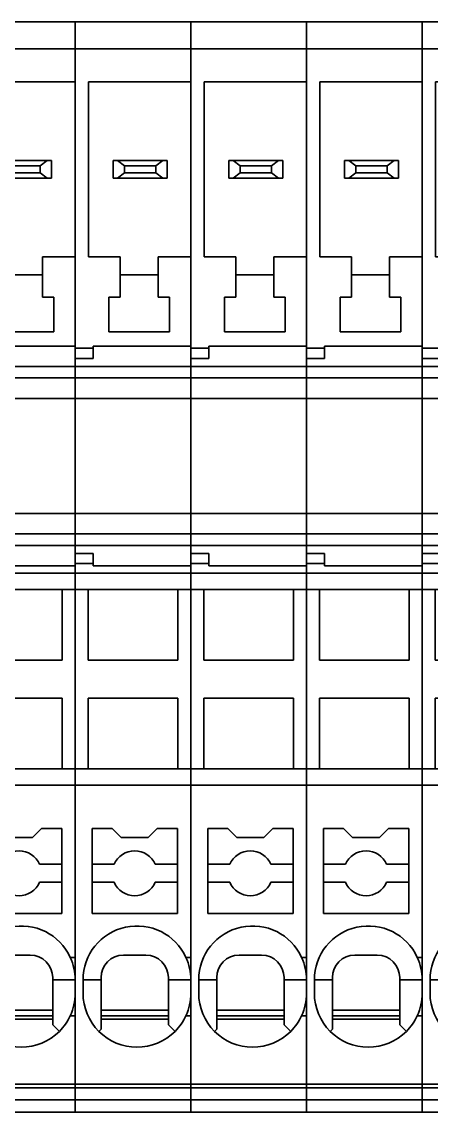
# Model space of a CAD drawing. Header units: millimetres. Extents: x 7 to 587, y 2 to 418.
# Drawn here: x 186.38 to 204.6, y 221 to 269.6 of the extents above; entities that cross this region are included whole.
import ezdxf

# ---------------------------------------------------------------- set-up
doc = ezdxf.new("R2010")
doc.units = ezdxf.units.MM
doc.layers.add('GR1_01', color=7, linetype='Continuous')

# ---------------------------------------------------------------- blocks, each defined once
blk = doc.blocks.new('BLKF064')
at = {"layer": 'GR1_01', "color": 3, "linetype": 'Continuous', "lineweight": 35}
for p, q in [((183.6, 268.4), (183.6, 269.6)), ((188.75, 269.6), (183.6, 269.6)), ((188.75, 269.6), (188.75, 268.4)), ((188.75, 268.4), (183.6, 268.4)), ((183.6, 255.049), (183.6, 268.4)), ((188.75, 268.4), (188.75, 266.925)), ((184.2, 266.925), (188.75, 266.925)), ((184.2, 259.125), (184.2, 266.925)), ((188.75, 259.125), (188.75, 266.925)), ((185.484, 263.425), (185.295, 263.425)), ((185.295, 263.425), (185.295, 262.625)), ((185.795, 263.175), (185.484, 263.425)), ((187.506, 263.425), (185.484, 263.425)), ((187.506, 263.425), (187.195, 263.175)), ((187.695, 263.425), (187.506, 263.425)), ((187.695, 262.625), (187.695, 263.425)), ((187.195, 263.175), (185.795, 263.175)), ((185.795, 263.175), (185.795, 262.875)), ((187.195, 262.875), (187.195, 263.175)), ((185.295, 262.625), (185.484, 262.625)), ((185.484, 262.625), (185.795, 262.875)), ((185.484, 262.625), (187.506, 262.625)), ((185.795, 262.875), (187.195, 262.875)), ((187.195, 262.875), (187.506, 262.625)), ((187.506, 262.625), (187.695, 262.625)), ((185.6, 259.125), (184.2, 259.125)), ((185.6, 258.325), (185.6, 259.125)), ((187.3, 259.125), (187.3, 258.325)), ((188.75, 259.125), (187.3, 259.125)), ((188.75, 259.125), (188.75, 255.15)), ((185.6, 257.325), (185.6, 258.325)), ((185.6, 258.325), (187.3, 258.325)), ((187.3, 258.325), (187.3, 257.325)), ((185.1, 257.325), (185.6, 257.325)), ((185.1, 255.775), (185.1, 257.325)), ((187.3, 257.325), (187.8, 257.325)), ((187.8, 257.325), (187.8, 255.775)), ((187.8, 255.775), (185.1, 255.775)), ((184.4, 255.049), (183.6, 255.049)), ((183.6, 254.593), (183.6, 255.049)), ((188.75, 255.15), (184.4, 255.15)), ((184.4, 255.049), (184.4, 255.15)), ((184.4, 255.049), (184.4, 254.593)), ((188.75, 255.15), (188.75, 254.24)), ((184.4, 254.593), (183.6, 254.593)), ((183.6, 254.24), (183.6, 254.593)), ((183.6, 253.728), (183.6, 254.24)), ((183.6, 254.24), (188.75, 254.24)), ((188.75, 253.728), (188.75, 254.24)), ((188.75, 253.728), (183.6, 253.728)), ((183.6, 253.728), (183.6, 252.816)), ((188.75, 253.728), (188.75, 252.816)), ((183.6, 252.816), (188.75, 252.816)), ((183.6, 247.684), (183.6, 252.816)), ((188.75, 252.816), (188.75, 247.684)), ((183.6, 247.684), (188.75, 247.684)), ((183.6, 247.684), (183.6, 246.772)), ((188.75, 246.772), (188.75, 247.684)), ((188.75, 246.772), (183.6, 246.772)), ((183.6, 246.772), (183.6, 246.26)), ((188.75, 246.772), (188.75, 246.26)), ((183.6, 246.26), (188.75, 246.26)), ((183.6, 245.907), (183.6, 246.26)), ((188.75, 245.35), (188.75, 246.26)), ((184.4, 245.907), (183.6, 245.907)), ((183.6, 245.451), (183.6, 245.907)), ((184.4, 245.451), (183.6, 245.451)), ((183.6, 245.018), (183.6, 245.451)), ((184.4, 245.907), (184.4, 245.451)), ((184.4, 245.451), (184.4, 245.35)), ((183.6, 245.018), (188.75, 245.018)), ((183.6, 245.018), (183.6, 244.3)), ((188.75, 245.35), (184.4, 245.35)), ((188.75, 245.018), (188.75, 245.35)), ((188.75, 244.3), (188.75, 245.018)), ((183.6, 244.3), (183.6, 236.3)), ((183.6, 244.3), (184.175, 244.3)), ((184.175, 241.15), (184.175, 244.3)), ((184.175, 244.3), (188.175, 244.3)), ((188.175, 244.3), (188.175, 241.15)), ((188.175, 244.3), (188.75, 244.3)), ((188.75, 236.3), (188.75, 244.3)), ((188.175, 241.15), (184.175, 241.15)), ((184.175, 239.45), (188.175, 239.45)), ((184.175, 236.3), (184.175, 239.45)), ((188.175, 239.45), (188.175, 236.3)), ((183.6, 236.3), (183.6, 235.582)), ((184.175, 236.3), (183.6, 236.3)), ((188.175, 236.3), (184.175, 236.3)), ((188.75, 236.3), (188.175, 236.3)), ((188.75, 235.582), (188.75, 236.3)), ((188.75, 235.582), (183.6, 235.582)), ((183.6, 235.582), (183.6, 222.256)), ((188.75, 235.582), (188.75, 227.9)), ((184.35, 233.65), (185.25, 233.65)), ((184.35, 232.05), (184.35, 233.65)), ((185.25, 233.65), (185.65, 233.25)), ((186.85, 233.25), (187.25, 233.65)), ((187.25, 233.65), (188.15, 233.65)), ((188.15, 233.65), (188.15, 232.05)), ((185.65, 233.25), (186.85, 233.25)), ((184.35, 231.25), (184.35, 232.05)), ((184.35, 232.05), (185.333, 232.05)), ((187.167, 232.05), (188.15, 232.05)), ((188.15, 232.05), (188.15, 231.25)), ((184.35, 229.85), (184.35, 231.25)), ((185.333, 231.25), (184.35, 231.25)), ((188.15, 231.25), (187.167, 231.25)), ((188.15, 231.25), (188.15, 229.85)), ((188.15, 229.85), (184.35, 229.85)), ((188.75, 227.9), (188.532, 227.9)), ((188.75, 227.9), (188.75, 226.9)), ((184.75, 227), (184.75, 226.9)), ((187.75, 227), (187.75, 226.9)), ((183.95, 226.9), (183.95, 226.3)), ((184.75, 226.9), (183.95, 226.9)), ((184.75, 225.55), (184.75, 226.9)), ((187.75, 226.9), (188.75, 226.9)), ((187.75, 225.55), (187.75, 226.9)), ((188.75, 226.9), (188.75, 226.3)), ((188.75, 225.3), (188.75, 226.3)), ((184.75, 225.3), (184.75, 225.55)), ((184.75, 225.55), (187.75, 225.55)), ((187.75, 225.3), (187.75, 225.55)), ((184.75, 225.15), (184.75, 225.3)), ((184.75, 225.3), (187.75, 225.3)), ((184.75, 225.15), (187.75, 225.15)), ((184.75, 224.7), (184.75, 225.15)), ((187.75, 225.15), (187.75, 225.3)), ((187.75, 224.9), (187.75, 225.15)), ((188.532, 225.3), (188.75, 225.3)), ((188.75, 222.256), (188.75, 225.3)), ((184.653, 224.603), (184.75, 224.7)), ((187.75, 224.9), (188.047, 224.603)), ((188.75, 222.256), (183.6, 222.256)), ((183.6, 222.256), (183.6, 222.087)), ((188.75, 222.256), (188.75, 222.087)), ((188.75, 222.087), (183.6, 222.087)), ((183.6, 222.087), (183.6, 221.548)), ((188.75, 222.087), (188.75, 221.548)), ((188.75, 221.548), (183.6, 221.548)), ((183.6, 221.548), (183.6, 221)), ((188.75, 221), (188.75, 221.548)), ((188.75, 221), (183.6, 221))]:
    blk.add_line(p, q, dxfattribs=at)
for centre, radius, start, end in [((186.25, 231.65), 1, 23.5782, 156.4218), ((186.25, 231.65), 1, 203.5782, 336.4218), ((186.35, 226.9), 2.4, 24.6243, 180), ((185.75, 227), 1, 90, 180), ((186.75, 227), 1, 0, 90), ((186.35, 226.9), 2.4, 0, 24.6243), ((186.35, 226.3), 2.4, 180, 225), ((186.35, 226.3), 2.4, 335.3757, 0), ((186.35, 226.3), 2.4, 315, 335.3757), ((186.35, 226.3), 2.4, 225, 315)]:
    blk.add_arc(centre, radius, start, end, dxfattribs=at)
blk.add_open_spline([(185.75, 228), (185.789, 228), (185.864, 228), (185.979, 228), (186.099, 228), (186.229, 228), (186.363, 228), (186.497, 228), (186.626, 228), (186.709, 228), (186.75, 228)], degree=3, knots=[0, 0, 0, 0, 0.118021, 0.223255, 0.346586, 0.477449, 0.613456, 0.74891, 0.878338, 1, 1, 1, 1], dxfattribs=at)
blk = doc.blocks.new('BLKF065')
at = {"layer": 'GR1_01', "color": 3, "linetype": 'Continuous', "lineweight": 35}
for p, q in [((188.75, 268.4), (188.75, 269.6)), ((193.9, 269.6), (188.75, 269.6)), ((193.9, 269.6), (193.9, 268.4)), ((193.9, 268.4), (188.75, 268.4)), ((188.75, 255.049), (188.75, 268.4)), ((193.9, 268.4), (193.9, 266.925)), ((189.35, 266.925), (193.9, 266.925)), ((189.35, 259.125), (189.35, 266.925)), ((193.9, 259.125), (193.9, 266.925)), ((190.634, 263.425), (190.445, 263.425)), ((190.445, 263.425), (190.445, 262.625)), ((190.945, 263.175), (190.634, 263.425)), ((192.656, 263.425), (190.634, 263.425)), ((192.656, 263.425), (192.345, 263.175)), ((192.845, 263.425), (192.656, 263.425)), ((192.845, 262.625), (192.845, 263.425)), ((192.345, 263.175), (190.945, 263.175)), ((190.945, 263.175), (190.945, 262.875)), ((192.345, 262.875), (192.345, 263.175)), ((190.445, 262.625), (190.634, 262.625)), ((190.634, 262.625), (190.945, 262.875)), ((190.634, 262.625), (192.656, 262.625)), ((190.945, 262.875), (192.345, 262.875)), ((192.345, 262.875), (192.656, 262.625)), ((192.656, 262.625), (192.845, 262.625)), ((190.75, 259.125), (189.35, 259.125)), ((190.75, 258.325), (190.75, 259.125)), ((192.45, 259.125), (192.45, 258.325)), ((193.9, 259.125), (192.45, 259.125)), ((193.9, 259.125), (193.9, 255.15)), ((190.75, 257.325), (190.75, 258.325)), ((190.75, 258.325), (192.45, 258.325)), ((192.45, 258.325), (192.45, 257.325)), ((190.25, 257.325), (190.75, 257.325)), ((190.25, 255.775), (190.25, 257.325)), ((192.45, 257.325), (192.95, 257.325)), ((192.95, 257.325), (192.95, 255.775)), ((192.95, 255.775), (190.25, 255.775)), ((189.55, 255.049), (188.75, 255.049)), ((188.75, 254.593), (188.75, 255.049)), ((193.9, 255.15), (189.55, 255.15)), ((189.55, 255.049), (189.55, 255.15)), ((189.55, 255.049), (189.55, 254.593)), ((193.9, 255.15), (193.9, 254.24)), ((189.55, 254.593), (188.75, 254.593)), ((188.75, 254.24), (188.75, 254.593)), ((188.75, 253.728), (188.75, 254.24)), ((188.75, 254.24), (193.9, 254.24)), ((193.9, 253.728), (193.9, 254.24)), ((193.9, 253.728), (188.75, 253.728)), ((188.75, 253.728), (188.75, 252.816)), ((193.9, 253.728), (193.9, 252.816)), ((188.75, 252.816), (193.9, 252.816)), ((188.75, 247.684), (188.75, 252.816)), ((193.9, 252.816), (193.9, 247.684)), ((188.75, 247.684), (193.9, 247.684)), ((188.75, 247.684), (188.75, 246.772)), ((193.9, 246.772), (193.9, 247.684)), ((193.9, 246.772), (188.75, 246.772)), ((188.75, 246.772), (188.75, 246.26)), ((193.9, 246.772), (193.9, 246.26)), ((188.75, 246.26), (193.9, 246.26)), ((188.75, 245.907), (188.75, 246.26)), ((193.9, 245.35), (193.9, 246.26)), ((189.55, 245.907), (188.75, 245.907)), ((188.75, 245.451), (188.75, 245.907)), ((189.55, 245.451), (188.75, 245.451)), ((188.75, 245.018), (188.75, 245.451)), ((189.55, 245.907), (189.55, 245.451)), ((189.55, 245.451), (189.55, 245.35)), ((188.75, 245.018), (193.9, 245.018)), ((188.75, 245.018), (188.75, 244.3)), ((193.9, 245.35), (189.55, 245.35)), ((193.9, 245.018), (193.9, 245.35)), ((193.9, 244.3), (193.9, 245.018)), ((188.75, 244.3), (188.75, 236.3)), ((188.75, 244.3), (189.325, 244.3)), ((189.325, 241.15), (189.325, 244.3)), ((189.325, 244.3), (193.325, 244.3)), ((193.325, 244.3), (193.325, 241.15)), ((193.325, 244.3), (193.9, 244.3)), ((193.9, 236.3), (193.9, 244.3)), ((193.325, 241.15), (189.325, 241.15)), ((189.325, 239.45), (193.325, 239.45)), ((189.325, 236.3), (189.325, 239.45)), ((193.325, 239.45), (193.325, 236.3)), ((188.75, 236.3), (188.75, 235.582)), ((189.325, 236.3), (188.75, 236.3)), ((193.325, 236.3), (189.325, 236.3)), ((193.9, 236.3), (193.325, 236.3)), ((193.9, 235.582), (193.9, 236.3)), ((193.9, 235.582), (188.75, 235.582)), ((188.75, 235.582), (188.75, 222.256)), ((193.9, 235.582), (193.9, 227.9)), ((189.5, 233.65), (190.4, 233.65)), ((189.5, 232.05), (189.5, 233.65)), ((190.4, 233.65), (190.8, 233.25)), ((192, 233.25), (192.4, 233.65)), ((192.4, 233.65), (193.3, 233.65)), ((193.3, 233.65), (193.3, 232.05)), ((190.8, 233.25), (192, 233.25)), ((189.5, 231.25), (189.5, 232.05)), ((189.5, 232.05), (190.483, 232.05)), ((192.317, 232.05), (193.3, 232.05)), ((193.3, 232.05), (193.3, 231.25)), ((189.5, 229.85), (189.5, 231.25)), ((190.483, 231.25), (189.5, 231.25)), ((193.3, 231.25), (192.317, 231.25)), ((193.3, 231.25), (193.3, 229.85)), ((193.3, 229.85), (189.5, 229.85)), ((193.9, 227.9), (193.682, 227.9)), ((193.9, 227.9), (193.9, 226.9)), ((189.9, 227), (189.9, 226.9)), ((192.9, 227), (192.9, 226.9)), ((189.1, 226.9), (189.1, 226.3)), ((189.9, 226.9), (189.1, 226.9)), ((189.9, 225.55), (189.9, 226.9)), ((192.9, 226.9), (193.9, 226.9)), ((192.9, 225.55), (192.9, 226.9)), ((193.9, 226.9), (193.9, 226.3)), ((193.9, 225.3), (193.9, 226.3)), ((189.9, 225.3), (189.9, 225.55)), ((189.9, 225.55), (192.9, 225.55)), ((192.9, 225.3), (192.9, 225.55)), ((189.9, 225.15), (189.9, 225.3)), ((189.9, 225.3), (192.9, 225.3)), ((189.9, 225.15), (192.9, 225.15)), ((189.9, 224.7), (189.9, 225.15)), ((192.9, 225.15), (192.9, 225.3)), ((192.9, 224.9), (192.9, 225.15)), ((193.682, 225.3), (193.9, 225.3)), ((193.9, 222.256), (193.9, 225.3)), ((189.803, 224.603), (189.9, 224.7)), ((192.9, 224.9), (193.197, 224.603)), ((193.9, 222.256), (188.75, 222.256)), ((188.75, 222.256), (188.75, 222.087)), ((193.9, 222.256), (193.9, 222.087)), ((193.9, 222.087), (188.75, 222.087)), ((188.75, 222.087), (188.75, 221.548)), ((193.9, 222.087), (193.9, 221.548)), ((193.9, 221.548), (188.75, 221.548)), ((188.75, 221.548), (188.75, 221)), ((193.9, 221), (193.9, 221.548)), ((193.9, 221), (188.75, 221))]:
    blk.add_line(p, q, dxfattribs=at)
for centre, radius, start, end in [((191.4, 231.65), 1, 23.5782, 156.4218), ((191.4, 231.65), 1, 203.5782, 336.4218), ((191.5, 226.9), 2.4, 24.6243, 180), ((190.9, 227), 1, 90, 180), ((191.9, 227), 1, 0, 90), ((191.5, 226.9), 2.4, 0, 24.6243), ((191.5, 226.3), 2.4, 180, 225), ((191.5, 226.3), 2.4, 335.3757, 0), ((191.5, 226.3), 2.4, 315, 335.3757), ((191.5, 226.3), 2.4, 225, 315)]:
    blk.add_arc(centre, radius, start, end, dxfattribs=at)
blk.add_open_spline([(190.9, 228), (190.939, 228), (191.014, 228), (191.129, 228), (191.249, 228), (191.379, 228), (191.513, 228), (191.647, 228), (191.776, 228), (191.859, 228), (191.9, 228)], degree=3, knots=[0, 0, 0, 0, 0.118021, 0.223255, 0.346586, 0.477449, 0.613456, 0.74891, 0.878338, 1, 1, 1, 1], dxfattribs=at)
blk = doc.blocks.new('BLKF066')
at = {"layer": 'GR1_01', "color": 3, "linetype": 'Continuous', "lineweight": 35}
for p, q in [((193.9, 268.4), (193.9, 269.6)), ((199.05, 269.6), (193.9, 269.6)), ((199.05, 269.6), (199.05, 268.4)), ((199.05, 268.4), (193.9, 268.4)), ((193.9, 255.049), (193.9, 268.4)), ((199.05, 268.4), (199.05, 266.925)), ((194.5, 266.925), (199.05, 266.925)), ((194.5, 259.125), (194.5, 266.925)), ((199.05, 259.125), (199.05, 266.925)), ((195.784, 263.425), (195.595, 263.425)), ((195.595, 263.425), (195.595, 262.625)), ((196.095, 263.175), (195.784, 263.425)), ((197.806, 263.425), (195.784, 263.425)), ((197.806, 263.425), (197.495, 263.175)), ((197.995, 263.425), (197.806, 263.425)), ((197.995, 262.625), (197.995, 263.425)), ((197.495, 263.175), (196.095, 263.175)), ((196.095, 263.175), (196.095, 262.875)), ((197.495, 262.875), (197.495, 263.175)), ((195.595, 262.625), (195.784, 262.625)), ((195.784, 262.625), (196.095, 262.875)), ((195.784, 262.625), (197.806, 262.625)), ((196.095, 262.875), (197.495, 262.875)), ((197.495, 262.875), (197.806, 262.625)), ((197.806, 262.625), (197.995, 262.625)), ((195.9, 259.125), (194.5, 259.125)), ((195.9, 258.325), (195.9, 259.125)), ((197.6, 259.125), (197.6, 258.325)), ((199.05, 259.125), (197.6, 259.125)), ((199.05, 259.125), (199.05, 255.15)), ((195.9, 257.325), (195.9, 258.325)), ((195.9, 258.325), (197.6, 258.325)), ((197.6, 258.325), (197.6, 257.325)), ((195.4, 257.325), (195.9, 257.325)), ((195.4, 255.775), (195.4, 257.325)), ((197.6, 257.325), (198.1, 257.325)), ((198.1, 257.325), (198.1, 255.775)), ((198.1, 255.775), (195.4, 255.775)), ((194.7, 255.049), (193.9, 255.049)), ((193.9, 254.593), (193.9, 255.049)), ((199.05, 255.15), (194.7, 255.15)), ((194.7, 255.049), (194.7, 255.15)), ((194.7, 255.049), (194.7, 254.593)), ((199.05, 255.15), (199.05, 254.24)), ((194.7, 254.593), (193.9, 254.593)), ((193.9, 254.24), (193.9, 254.593)), ((193.9, 253.728), (193.9, 254.24)), ((193.9, 254.24), (199.05, 254.24)), ((199.05, 253.728), (199.05, 254.24)), ((199.05, 253.728), (193.9, 253.728)), ((193.9, 253.728), (193.9, 252.816)), ((199.05, 253.728), (199.05, 252.816)), ((193.9, 252.816), (199.05, 252.816)), ((193.9, 247.684), (193.9, 252.816)), ((199.05, 252.816), (199.05, 247.684)), ((193.9, 247.684), (199.05, 247.684)), ((193.9, 247.684), (193.9, 246.772)), ((199.05, 246.772), (199.05, 247.684)), ((199.05, 246.772), (193.9, 246.772)), ((193.9, 246.772), (193.9, 246.26)), ((199.05, 246.772), (199.05, 246.26)), ((193.9, 246.26), (199.05, 246.26)), ((193.9, 245.907), (193.9, 246.26)), ((199.05, 245.35), (199.05, 246.26)), ((194.7, 245.907), (193.9, 245.907)), ((193.9, 245.451), (193.9, 245.907)), ((194.7, 245.451), (193.9, 245.451)), ((193.9, 245.018), (193.9, 245.451)), ((194.7, 245.907), (194.7, 245.451)), ((194.7, 245.451), (194.7, 245.35)), ((193.9, 245.018), (199.05, 245.018)), ((193.9, 245.018), (193.9, 244.3)), ((199.05, 245.35), (194.7, 245.35)), ((199.05, 245.018), (199.05, 245.35)), ((199.05, 244.3), (199.05, 245.018)), ((193.9, 244.3), (193.9, 236.3)), ((193.9, 244.3), (194.475, 244.3)), ((194.475, 241.15), (194.475, 244.3)), ((194.475, 244.3), (198.475, 244.3)), ((198.475, 244.3), (198.475, 241.15)), ((198.475, 244.3), (199.05, 244.3)), ((199.05, 236.3), (199.05, 244.3)), ((198.475, 241.15), (194.475, 241.15)), ((194.475, 239.45), (198.475, 239.45)), ((194.475, 236.3), (194.475, 239.45)), ((198.475, 239.45), (198.475, 236.3)), ((193.9, 236.3), (193.9, 235.582)), ((194.475, 236.3), (193.9, 236.3)), ((198.475, 236.3), (194.475, 236.3)), ((199.05, 236.3), (198.475, 236.3)), ((199.05, 235.582), (199.05, 236.3)), ((199.05, 235.582), (193.9, 235.582)), ((193.9, 235.582), (193.9, 222.256)), ((199.05, 235.582), (199.05, 227.9)), ((194.65, 233.65), (195.55, 233.65)), ((194.65, 232.05), (194.65, 233.65)), ((195.55, 233.65), (195.95, 233.25)), ((197.15, 233.25), (197.55, 233.65)), ((197.55, 233.65), (198.45, 233.65)), ((198.45, 233.65), (198.45, 232.05)), ((195.95, 233.25), (197.15, 233.25)), ((194.65, 231.25), (194.65, 232.05)), ((194.65, 232.05), (195.633, 232.05)), ((197.467, 232.05), (198.45, 232.05)), ((198.45, 232.05), (198.45, 231.25)), ((194.65, 229.85), (194.65, 231.25)), ((195.633, 231.25), (194.65, 231.25)), ((198.45, 231.25), (197.467, 231.25)), ((198.45, 231.25), (198.45, 229.85)), ((198.45, 229.85), (194.65, 229.85)), ((199.05, 227.9), (198.832, 227.9)), ((199.05, 227.9), (199.05, 226.9)), ((195.05, 227), (195.05, 226.9)), ((198.05, 227), (198.05, 226.9)), ((194.25, 226.9), (194.25, 226.3)), ((195.05, 226.9), (194.25, 226.9)), ((195.05, 225.55), (195.05, 226.9)), ((198.05, 226.9), (199.05, 226.9)), ((198.05, 225.55), (198.05, 226.9)), ((199.05, 226.9), (199.05, 226.3)), ((199.05, 225.3), (199.05, 226.3)), ((195.05, 225.3), (195.05, 225.55)), ((195.05, 225.55), (198.05, 225.55)), ((198.05, 225.3), (198.05, 225.55)), ((195.05, 225.15), (195.05, 225.3)), ((195.05, 225.3), (198.05, 225.3)), ((195.05, 225.15), (198.05, 225.15)), ((195.05, 224.7), (195.05, 225.15)), ((198.05, 225.15), (198.05, 225.3)), ((198.05, 224.9), (198.05, 225.15)), ((198.832, 225.3), (199.05, 225.3)), ((199.05, 222.256), (199.05, 225.3)), ((194.953, 224.603), (195.05, 224.7)), ((198.05, 224.9), (198.347, 224.603)), ((199.05, 222.256), (193.9, 222.256)), ((193.9, 222.256), (193.9, 222.087)), ((199.05, 222.256), (199.05, 222.087)), ((199.05, 222.087), (193.9, 222.087)), ((193.9, 222.087), (193.9, 221.548)), ((199.05, 222.087), (199.05, 221.548)), ((199.05, 221.548), (193.9, 221.548)), ((193.9, 221.548), (193.9, 221)), ((199.05, 221), (199.05, 221.548)), ((199.05, 221), (193.9, 221))]:
    blk.add_line(p, q, dxfattribs=at)
for centre, radius, start, end in [((196.55, 231.65), 1, 23.5782, 156.4218), ((196.55, 231.65), 1, 203.5782, 336.4218), ((196.65, 226.9), 2.4, 24.6243, 180), ((196.05, 227), 1, 90, 180), ((197.05, 227), 1, 0, 90), ((196.65, 226.9), 2.4, 0, 24.6243), ((196.65, 226.3), 2.4, 180, 225), ((196.65, 226.3), 2.4, 335.3757, 0), ((196.65, 226.3), 2.4, 315, 335.3757), ((196.65, 226.3), 2.4, 225, 315)]:
    blk.add_arc(centre, radius, start, end, dxfattribs=at)
blk.add_open_spline([(196.05, 228), (196.089, 228), (196.164, 228), (196.279, 228), (196.399, 228), (196.529, 228), (196.663, 228), (196.797, 228), (196.926, 228), (197.009, 228), (197.05, 228)], degree=3, knots=[0, 0, 0, 0, 0.118021, 0.223255, 0.346586, 0.477449, 0.613456, 0.74891, 0.878338, 1, 1, 1, 1], dxfattribs=at)
blk = doc.blocks.new('BLKF067')
at = {"layer": 'GR1_01', "color": 3, "linetype": 'Continuous', "lineweight": 35}
for p, q in [((199.05, 268.4), (199.05, 269.6)), ((204.2, 269.6), (199.05, 269.6)), ((204.2, 269.6), (204.2, 268.4)), ((204.2, 268.4), (199.05, 268.4)), ((199.05, 255.049), (199.05, 268.4)), ((204.2, 268.4), (204.2, 266.925)), ((199.65, 266.925), (204.2, 266.925)), ((199.65, 259.125), (199.65, 266.925)), ((204.2, 259.125), (204.2, 266.925)), ((200.934, 263.425), (200.745, 263.425)), ((200.745, 263.425), (200.745, 262.625)), ((201.245, 263.175), (200.934, 263.425)), ((202.956, 263.425), (200.934, 263.425)), ((202.956, 263.425), (202.645, 263.175)), ((203.145, 263.425), (202.956, 263.425)), ((203.145, 262.625), (203.145, 263.425)), ((202.645, 263.175), (201.245, 263.175)), ((201.245, 263.175), (201.245, 262.875)), ((202.645, 262.875), (202.645, 263.175)), ((200.745, 262.625), (200.934, 262.625)), ((200.934, 262.625), (201.245, 262.875)), ((200.934, 262.625), (202.956, 262.625)), ((201.245, 262.875), (202.645, 262.875)), ((202.645, 262.875), (202.956, 262.625)), ((202.956, 262.625), (203.145, 262.625)), ((201.05, 259.125), (199.65, 259.125)), ((201.05, 258.325), (201.05, 259.125)), ((202.75, 259.125), (202.75, 258.325)), ((204.2, 259.125), (202.75, 259.125)), ((204.2, 259.125), (204.2, 255.15)), ((201.05, 257.325), (201.05, 258.325)), ((201.05, 258.325), (202.75, 258.325)), ((202.75, 258.325), (202.75, 257.325)), ((200.55, 257.325), (201.05, 257.325)), ((200.55, 255.775), (200.55, 257.325)), ((202.75, 257.325), (203.25, 257.325)), ((203.25, 257.325), (203.25, 255.775)), ((203.25, 255.775), (200.55, 255.775)), ((199.85, 255.049), (199.05, 255.049)), ((199.05, 254.593), (199.05, 255.049)), ((204.2, 255.15), (199.85, 255.15)), ((199.85, 255.049), (199.85, 255.15)), ((199.85, 255.049), (199.85, 254.593)), ((204.2, 255.15), (204.2, 254.24)), ((199.85, 254.593), (199.05, 254.593)), ((199.05, 254.24), (199.05, 254.593)), ((199.05, 253.728), (199.05, 254.24)), ((199.05, 254.24), (204.2, 254.24)), ((204.2, 253.728), (204.2, 254.24)), ((204.2, 253.728), (199.05, 253.728)), ((199.05, 253.728), (199.05, 252.816)), ((204.2, 253.728), (204.2, 252.816)), ((199.05, 252.816), (204.2, 252.816)), ((199.05, 247.684), (199.05, 252.816)), ((204.2, 252.816), (204.2, 247.684)), ((199.05, 247.684), (204.2, 247.684)), ((199.05, 247.684), (199.05, 246.772)), ((204.2, 246.772), (204.2, 247.684)), ((204.2, 246.772), (199.05, 246.772)), ((199.05, 246.772), (199.05, 246.26)), ((204.2, 246.772), (204.2, 246.26)), ((199.05, 246.26), (204.2, 246.26)), ((199.05, 245.907), (199.05, 246.26)), ((204.2, 245.35), (204.2, 246.26)), ((199.85, 245.907), (199.05, 245.907)), ((199.05, 245.451), (199.05, 245.907)), ((199.85, 245.451), (199.05, 245.451)), ((199.05, 245.018), (199.05, 245.451)), ((199.85, 245.907), (199.85, 245.451)), ((199.85, 245.451), (199.85, 245.35)), ((199.05, 245.018), (204.2, 245.018)), ((199.05, 245.018), (199.05, 244.3)), ((204.2, 245.35), (199.85, 245.35)), ((204.2, 245.018), (204.2, 245.35)), ((204.2, 244.3), (204.2, 245.018)), ((199.05, 244.3), (199.05, 236.3)), ((199.05, 244.3), (199.625, 244.3)), ((199.625, 241.15), (199.625, 244.3)), ((199.625, 244.3), (203.625, 244.3)), ((203.625, 244.3), (203.625, 241.15)), ((203.625, 244.3), (204.2, 244.3)), ((204.2, 236.3), (204.2, 244.3)), ((203.625, 241.15), (199.625, 241.15)), ((199.625, 239.45), (203.625, 239.45)), ((199.625, 236.3), (199.625, 239.45)), ((203.625, 239.45), (203.625, 236.3)), ((199.05, 236.3), (199.05, 235.582)), ((199.625, 236.3), (199.05, 236.3)), ((203.625, 236.3), (199.625, 236.3)), ((204.2, 236.3), (203.625, 236.3)), ((204.2, 235.582), (204.2, 236.3)), ((204.2, 235.582), (199.05, 235.582)), ((199.05, 235.582), (199.05, 222.256)), ((204.2, 235.582), (204.2, 227.9)), ((199.8, 233.65), (200.7, 233.65)), ((199.8, 232.05), (199.8, 233.65)), ((200.7, 233.65), (201.1, 233.25)), ((202.3, 233.25), (202.7, 233.65)), ((202.7, 233.65), (203.6, 233.65)), ((203.6, 233.65), (203.6, 232.05)), ((201.1, 233.25), (202.3, 233.25)), ((199.8, 231.25), (199.8, 232.05)), ((199.8, 232.05), (200.783, 232.05)), ((202.617, 232.05), (203.6, 232.05)), ((203.6, 232.05), (203.6, 231.25)), ((199.8, 229.85), (199.8, 231.25)), ((200.783, 231.25), (199.8, 231.25)), ((203.6, 231.25), (202.617, 231.25)), ((203.6, 231.25), (203.6, 229.85)), ((203.6, 229.85), (199.8, 229.85)), ((204.2, 227.9), (203.982, 227.9)), ((204.2, 227.9), (204.2, 226.9)), ((200.2, 227), (200.2, 226.9)), ((203.2, 227), (203.2, 226.9)), ((199.4, 226.9), (199.4, 226.3)), ((200.2, 226.9), (199.4, 226.9)), ((200.2, 225.55), (200.2, 226.9)), ((203.2, 226.9), (204.2, 226.9)), ((203.2, 225.55), (203.2, 226.9)), ((204.2, 226.9), (204.2, 226.3)), ((204.2, 225.3), (204.2, 226.3)), ((200.2, 225.3), (200.2, 225.55)), ((200.2, 225.55), (203.2, 225.55)), ((203.2, 225.3), (203.2, 225.55)), ((200.2, 225.15), (200.2, 225.3)), ((200.2, 225.3), (203.2, 225.3)), ((200.2, 225.15), (203.2, 225.15)), ((200.2, 224.7), (200.2, 225.15)), ((203.2, 225.15), (203.2, 225.3)), ((203.2, 224.9), (203.2, 225.15)), ((203.982, 225.3), (204.2, 225.3)), ((204.2, 222.256), (204.2, 225.3)), ((200.103, 224.603), (200.2, 224.7)), ((203.2, 224.9), (203.497, 224.603)), ((204.2, 222.256), (199.05, 222.256)), ((199.05, 222.256), (199.05, 222.087)), ((204.2, 222.256), (204.2, 222.087)), ((204.2, 222.087), (199.05, 222.087)), ((199.05, 222.087), (199.05, 221.548)), ((204.2, 222.087), (204.2, 221.548)), ((204.2, 221.548), (199.05, 221.548)), ((199.05, 221.548), (199.05, 221)), ((204.2, 221), (204.2, 221.548)), ((204.2, 221), (199.05, 221))]:
    blk.add_line(p, q, dxfattribs=at)
for centre, radius, start, end in [((201.7, 231.65), 1, 23.5782, 156.4218), ((201.7, 231.65), 1, 203.5782, 336.4218), ((201.8, 226.9), 2.4, 24.6243, 180), ((201.2, 227), 1, 90, 180), ((202.2, 227), 1, 0, 90), ((201.8, 226.9), 2.4, 0, 24.6243), ((201.8, 226.3), 2.4, 180, 225), ((201.8, 226.3), 2.4, 335.3757, 0), ((201.8, 226.3), 2.4, 315, 335.3757), ((201.8, 226.3), 2.4, 225, 315)]:
    blk.add_arc(centre, radius, start, end, dxfattribs=at)
blk.add_open_spline([(201.2, 228), (201.239, 228), (201.314, 228), (201.429, 228), (201.549, 228), (201.679, 228), (201.813, 228), (201.947, 228), (202.076, 228), (202.159, 228), (202.2, 228)], degree=3, knots=[0, 0, 0, 0, 0.118021, 0.223255, 0.346586, 0.477449, 0.613456, 0.74891, 0.878338, 1, 1, 1, 1], dxfattribs=at)
blk = doc.blocks.new('BLKF068')
at = {"layer": 'GR1_01', "color": 3, "linetype": 'Continuous', "lineweight": 35}
for p, q in [((204.2, 268.4), (204.2, 269.6)), ((209.35, 269.6), (204.2, 269.6)), ((209.35, 269.6), (209.35, 268.4)), ((209.35, 268.4), (204.2, 268.4)), ((204.2, 255.049), (204.2, 268.4)), ((209.35, 268.4), (209.35, 266.925)), ((204.8, 266.925), (209.35, 266.925)), ((204.8, 259.125), (204.8, 266.925)), ((209.35, 259.125), (209.35, 266.925)), ((206.084, 263.425), (205.895, 263.425)), ((205.895, 263.425), (205.895, 262.625)), ((206.395, 263.175), (206.084, 263.425)), ((208.106, 263.425), (206.084, 263.425)), ((208.106, 263.425), (207.795, 263.175)), ((208.295, 263.425), (208.106, 263.425)), ((208.295, 262.625), (208.295, 263.425)), ((207.795, 263.175), (206.395, 263.175)), ((206.395, 263.175), (206.395, 262.875)), ((207.795, 262.875), (207.795, 263.175)), ((205.895, 262.625), (206.084, 262.625)), ((206.084, 262.625), (206.395, 262.875)), ((206.084, 262.625), (208.106, 262.625)), ((206.395, 262.875), (207.795, 262.875)), ((207.795, 262.875), (208.106, 262.625)), ((208.106, 262.625), (208.295, 262.625)), ((206.2, 259.125), (204.8, 259.125)), ((206.2, 258.325), (206.2, 259.125)), ((207.9, 259.125), (207.9, 258.325)), ((209.35, 259.125), (207.9, 259.125)), ((209.35, 259.125), (209.35, 255.15)), ((206.2, 257.325), (206.2, 258.325)), ((206.2, 258.325), (207.9, 258.325)), ((207.9, 258.325), (207.9, 257.325)), ((205.7, 257.325), (206.2, 257.325)), ((205.7, 255.775), (205.7, 257.325)), ((207.9, 257.325), (208.4, 257.325)), ((208.4, 257.325), (208.4, 255.775)), ((208.4, 255.775), (205.7, 255.775)), ((205, 255.049), (204.2, 255.049)), ((204.2, 254.593), (204.2, 255.049)), ((209.35, 255.15), (205, 255.15)), ((205, 255.049), (205, 255.15)), ((205, 255.049), (205, 254.593)), ((209.35, 255.15), (209.35, 254.24)), ((205, 254.593), (204.2, 254.593)), ((204.2, 254.24), (204.2, 254.593)), ((204.2, 253.728), (204.2, 254.24)), ((204.2, 254.24), (209.35, 254.24)), ((209.35, 253.728), (209.35, 254.24)), ((209.35, 253.728), (204.2, 253.728)), ((204.2, 253.728), (204.2, 252.816)), ((209.35, 253.728), (209.35, 252.816)), ((204.2, 252.816), (209.35, 252.816)), ((204.2, 247.684), (204.2, 252.816)), ((209.35, 252.816), (209.35, 247.684)), ((204.2, 247.684), (209.35, 247.684)), ((204.2, 247.684), (204.2, 246.772)), ((209.35, 246.772), (209.35, 247.684)), ((209.35, 246.772), (204.2, 246.772)), ((204.2, 246.772), (204.2, 246.26)), ((209.35, 246.772), (209.35, 246.26)), ((204.2, 246.26), (209.35, 246.26)), ((204.2, 245.907), (204.2, 246.26)), ((209.35, 245.35), (209.35, 246.26)), ((205, 245.907), (204.2, 245.907)), ((204.2, 245.451), (204.2, 245.907)), ((205, 245.451), (204.2, 245.451)), ((204.2, 245.018), (204.2, 245.451)), ((205, 245.907), (205, 245.451)), ((205, 245.451), (205, 245.35)), ((204.2, 245.018), (209.35, 245.018)), ((204.2, 245.018), (204.2, 244.3)), ((209.35, 245.35), (205, 245.35)), ((209.35, 245.018), (209.35, 245.35)), ((209.35, 244.3), (209.35, 245.018)), ((204.2, 244.3), (204.2, 236.3)), ((204.2, 244.3), (204.775, 244.3)), ((204.775, 241.15), (204.775, 244.3)), ((204.775, 244.3), (208.775, 244.3)), ((208.775, 244.3), (208.775, 241.15)), ((208.775, 244.3), (209.35, 244.3)), ((209.35, 236.3), (209.35, 244.3)), ((208.775, 241.15), (204.775, 241.15)), ((204.775, 239.45), (208.775, 239.45)), ((204.775, 236.3), (204.775, 239.45)), ((208.775, 239.45), (208.775, 236.3)), ((204.2, 236.3), (204.2, 235.582)), ((204.775, 236.3), (204.2, 236.3)), ((208.775, 236.3), (204.775, 236.3)), ((209.35, 236.3), (208.775, 236.3)), ((209.35, 235.582), (209.35, 236.3)), ((209.35, 235.582), (204.2, 235.582)), ((204.2, 235.582), (204.2, 222.256)), ((209.35, 235.582), (209.35, 227.9)), ((204.95, 233.65), (205.85, 233.65)), ((204.95, 232.05), (204.95, 233.65)), ((205.85, 233.65), (206.25, 233.25)), ((207.45, 233.25), (207.85, 233.65)), ((207.85, 233.65), (208.75, 233.65)), ((208.75, 233.65), (208.75, 232.05)), ((206.25, 233.25), (207.45, 233.25)), ((204.95, 231.25), (204.95, 232.05)), ((204.95, 232.05), (205.933, 232.05)), ((207.767, 232.05), (208.75, 232.05)), ((208.75, 232.05), (208.75, 231.25)), ((204.95, 229.85), (204.95, 231.25)), ((205.933, 231.25), (204.95, 231.25)), ((208.75, 231.25), (207.767, 231.25)), ((208.75, 231.25), (208.75, 229.85)), ((208.75, 229.85), (204.95, 229.85)), ((209.35, 227.9), (209.132, 227.9)), ((209.35, 227.9), (209.35, 226.9)), ((205.35, 227), (205.35, 226.9)), ((208.35, 227), (208.35, 226.9)), ((204.55, 226.9), (204.55, 226.3)), ((205.35, 226.9), (204.55, 226.9)), ((205.35, 225.55), (205.35, 226.9)), ((208.35, 226.9), (209.35, 226.9)), ((208.35, 225.55), (208.35, 226.9)), ((209.35, 226.9), (209.35, 226.3)), ((209.35, 225.3), (209.35, 226.3)), ((205.35, 225.3), (205.35, 225.55)), ((205.35, 225.55), (208.35, 225.55)), ((208.35, 225.3), (208.35, 225.55)), ((205.35, 225.15), (205.35, 225.3)), ((205.35, 225.3), (208.35, 225.3)), ((205.35, 225.15), (208.35, 225.15)), ((205.35, 224.7), (205.35, 225.15)), ((208.35, 225.15), (208.35, 225.3)), ((208.35, 224.9), (208.35, 225.15)), ((209.132, 225.3), (209.35, 225.3)), ((209.35, 222.256), (209.35, 225.3)), ((205.253, 224.603), (205.35, 224.7)), ((208.35, 224.9), (208.647, 224.603)), ((209.35, 222.256), (204.2, 222.256)), ((204.2, 222.256), (204.2, 222.087)), ((209.35, 222.256), (209.35, 222.087)), ((209.35, 222.087), (204.2, 222.087)), ((204.2, 222.087), (204.2, 221.548)), ((209.35, 222.087), (209.35, 221.548)), ((209.35, 221.548), (204.2, 221.548)), ((204.2, 221.548), (204.2, 221)), ((209.35, 221), (209.35, 221.548)), ((209.35, 221), (204.2, 221))]:
    blk.add_line(p, q, dxfattribs=at)
for centre, radius, start, end in [((206.85, 231.65), 1, 23.5782, 156.4218), ((206.85, 231.65), 1, 203.5782, 336.4218), ((206.95, 226.9), 2.4, 24.6243, 180), ((206.35, 227), 1, 90, 180), ((207.35, 227), 1, 0, 90), ((206.95, 226.9), 2.4, 0, 24.6243), ((206.95, 226.3), 2.4, 180, 225), ((206.95, 226.3), 2.4, 335.3757, 0), ((206.95, 226.3), 2.4, 315, 335.3757), ((206.95, 226.3), 2.4, 225, 315)]:
    blk.add_arc(centre, radius, start, end, dxfattribs=at)
blk.add_open_spline([(206.35, 228), (206.389, 228), (206.464, 228), (206.579, 228), (206.699, 228), (206.829, 228), (206.963, 228), (207.097, 228), (207.226, 228), (207.309, 228), (207.35, 228)], degree=3, knots=[0, 0, 0, 0, 0.118021, 0.223255, 0.346586, 0.477449, 0.613456, 0.74891, 0.878338, 1, 1, 1, 1], dxfattribs=at)
blk = doc.blocks.new('BLKF060')
at = {"layer": 'GR1_01', "color": 3, "linetype": 'Continuous', "lineweight": 35}
for name in ['BLKF064', 'BLKF065', 'BLKF066', 'BLKF067', 'BLKF068']:
    blk.add_blockref(name, (0, 0), dxfattribs=at)

msp = doc.modelspace()

# ---------------------------------------------------------------- block references
at = {"layer": 'GR1_01', "color": 3, "linetype": 'Continuous', "lineweight": 35}
msp.add_blockref('BLKF060', (0, 0), dxfattribs=at)

doc.saveas('drawing.dxf')
